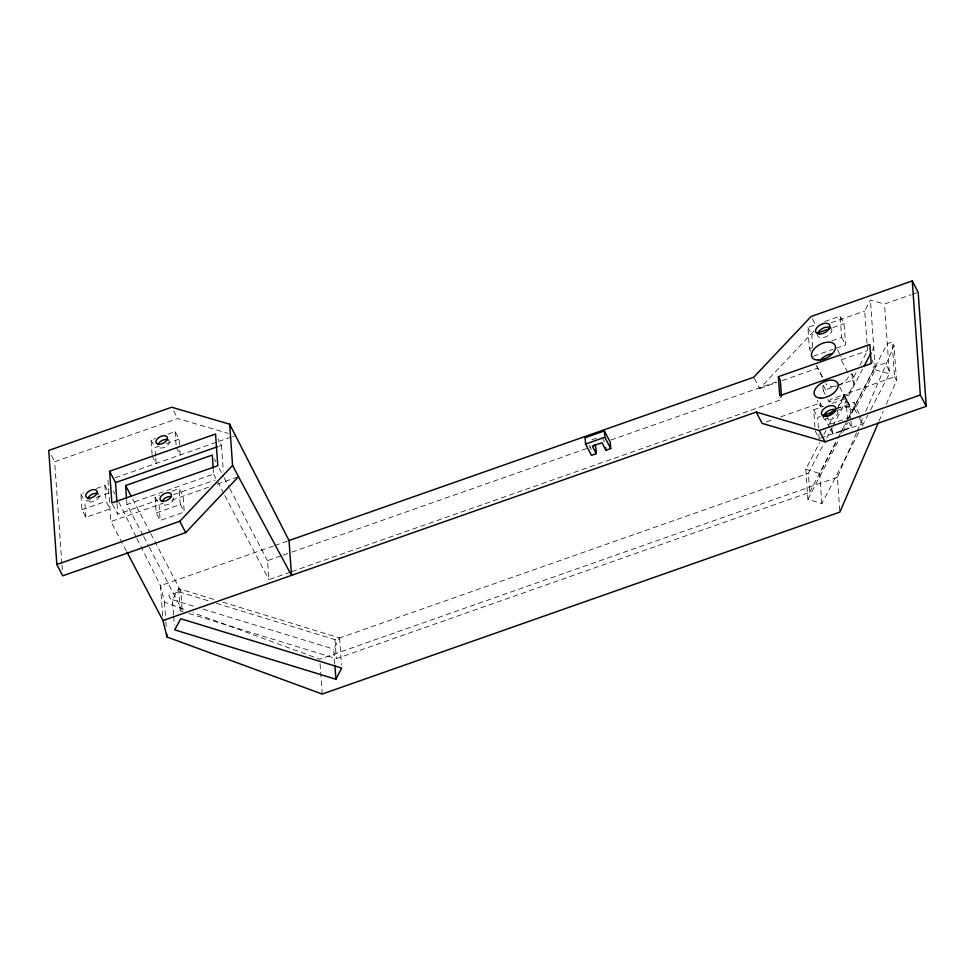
<?xml version="1.0" encoding="UTF-8"?>
<svg xmlns="http://www.w3.org/2000/svg" width="975" height="975" viewBox="0 0 975 975"><rect width="100%" height="100%" fill="white"/><g stroke="black" fill="none" stroke-linecap="round" stroke-linejoin="round"><path stroke-width="0.73" stroke-dasharray="4.88 3.66" d="M780.548 416.922L820.231 402.98L820.024 404.674A13.016 7.508 -27.6 0 0 820.572 406.575L817.294 400.298M847.775 372.462L841.193 359.885L841.401 358.191A13.016 7.508 -27.6 0 0 840.852 356.289M839.767 510.583L837.403 477.25L856.684 432.473M857.281 431.072L863.314 417.081M865.727 411.487L894.051 345.723L892.076 341.957L887.262 343.7L848.262 418.641M879.036 421.151L883.265 411.352M886.275 404.357L896.513 380.579L894.051 345.723M827.799 399.372L829.116 401.883L848.055 395.228L854.124 383.553L853.686 377.227L857.135 370.573M859.901 365.259L867.518 350.622L867.104 344.76M334.815 664.194L333.742 649.143L339.58 637.943L222.154 601.965M866.994 343.285L864.74 310.988L870.431 300.068L884.496 304.054L911.15 294.718M858.756 432.681L821.84 503.612L807.922 499.346L805.789 469.243L819.707 442.504M823.887 434.472L825.971 430.462M828.75 425.112L832.93 417.093M837.111 409.061L844.764 394.351L848.055 395.228M188.918 613.482L336.351 658.649L809.701 492.314L808.36 473.302L823.826 443.576M826.642 438.177L832.272 427.367M832.967 426.014L862.509 369.257M872.357 350.342L873.758 347.636L870.431 300.068M809.701 492.314L837.135 439.615M837.842 438.263L844.874 424.747M848.384 417.995L875.111 366.649M821.84 503.612L819.707 473.509L837.111 440.054M840.596 433.363L847.568 419.981M836.733 408.549L854.003 402.48L855.697 405.734L849.627 417.41L830.688 424.064L827.409 417.775M807.922 499.346L839.28 439.103M842.766 432.4L847.641 423.028M859.17 413.753L855.818 407.318L875.331 369.817L873.758 347.636M862.229 425.99L867.811 415.289M870.59 409.939L889.395 373.803L884.496 304.054M173.562 614.884L172.49 599.747L178.669 588.644L214.914 599.747M829.116 401.883L830.639 399.311L844.764 394.351M754.394 378.483L759.647 388.55L815.99 328.892M61.9 563.806L54.661 461.748L177.608 418.543L228.333 433.4M152.076 454.46L151.052 440.054L155.305 438.567M168.053 434.082L175.134 431.596L179.071 439.14L179.485 444.893M155.61 456.239L155.001 447.598L159.242 446.099M166.323 443.613L179.071 439.14M115.05 477.872L217.12 442.004M218.534 441.504L231.319 437.019M232.733 436.52L235.572 435.52M96.415 488.475L104.922 485.489L106.043 501.333L109.98 508.877L85.91 517.335L81.961 509.791L80.84 493.947L83.667 492.96M218.607 446.355L221.459 445.343L218.181 439.067M85.91 517.335L84.788 501.491L90.443 499.505M96.111 497.518L108.859 493.033L104.922 485.489M81.961 509.791L106.043 501.333M143.02 535.287L126.957 504.538L213.635 474.082L213.318 469.694M172.087 491.107L179.168 488.621L183.117 496.165L184.238 512.009L160.156 520.467L156.219 512.923L155.098 497.079L159.339 495.592M112.515 504.197L117.768 514.264L157.853 500.175M173.599 494.642L215.122 480.053M126.372 550.985L110.882 521.552L163.288 503.137M171.783 500.151L210.1 486.683M217.193 484.197L237.071 477.202M156.219 512.923L180.29 504.465L179.168 488.621M810.7 351.195L809.396 348.684L807.885 327.454L816.307 324.492M824.716 321.531L840.145 316.107L844.094 323.651L845.605 344.894L834.381 348.831M831.066 322.847L864.74 310.988M812.687 347.124L811.834 334.998L814.637 334.011M832.869 327.6L844.094 323.651M809.396 348.684L812.199 347.697M831.833 340.799L841.657 337.35L840.145 316.107M273.329 546.049L160.497 585.695L162.642 616.005M274.755 545.549L287.613 541.028M813.333 356.228L832.979 349.33M591.886 439.786L600.149 436.885M150.759 533.654L180.814 591.143L168.772 595.372L172.721 602.916M290.392 572.118L268.844 579.686L267.491 560.674L281.86 555.628M283.298 555.128L290.477 552.606M291.915 552.094L590.716 447.098M610.837 440.03L776.039 381.981M759.647 388.55L776.661 382.566M782.328 380.579L817.757 368.123L823.01 378.19M841.193 359.885L867.518 350.622M853.686 377.227L851.979 373.961L849.091 374.973L847.957 377.812A13.016 7.508 -27.6 0 1 827.105 385.137L825.727 383.663M178.669 588.644L180.241 610.825L182.167 610.143L180.814 591.143M291.83 571.606L781.694 399.47L780.378 396.959M825.179 394.339L823.205 390.561L836.489 385.893M837.818 385.43L852.43 380.299L851.979 373.961M766.374 421.907L773.455 419.408M838.561 405.186A13.016 7.508 -27.6 0 0 844.094 396.216L843.668 394.741L894.55 376.801L892.076 341.957M818.854 434.033L819.171 438.592L815.234 431.048L813.723 409.805L823.546 406.356M831.955 403.394L845.983 398.47L849.932 406.014L850.895 419.652M818.415 427.964L817.672 417.349L820.475 416.362M837.306 410.451L849.932 406.014M828.116 418.068L825.228 419.079L829.822 427.879M843.668 394.741L851.553 409.829L854.441 408.817L854.003 402.48M820.572 438.092L851.431 427.233L851.004 421.176M830.481 429.134L833.113 434.168L862.339 423.906L860.523 416.313M216.474 603.33L334.998 639.637L808.36 473.302M837.403 477.25L319.739 659.21L192.977 612.617M912.551 294.218L916.756 292.744M875.331 369.817L889.395 373.803M805.789 469.243L819.707 473.509M178.888 591.813L210.697 601.551M172.49 599.747L195.743 606.864M203.007 609.082L333.742 649.143M180.241 610.825L183.129 611.703M136.927 538.432L160.497 585.695L164.495 602.148L185.859 609.997M894.55 376.801L896.513 380.579M889.176 370.634L885.227 363.09L873.186 367.319L872.674 360.007M841.657 337.35L845.605 344.894M837.562 350.001L839.536 353.779M852.43 380.299L854.124 383.553M812.443 318.983L815.722 325.272M854.441 408.817L858.39 416.362M859.048 417.617L862.339 423.906M839.694 386.953L851.553 409.829M807.885 327.454L811.834 334.998M848.811 422.212L851.431 427.233M823.412 385.491L827.348 393.035M820.231 402.98L822.193 406.746M813.723 409.805L817.672 417.349M602.184 437.653L605.463 443.942M589.046 445.246L591.021 449.024L591.203 451.559M214.378 459.079L215.78 461.748M219.107 468.232L223.47 476.458M224.165 477.799L229.052 487.159M229.759 488.487L267.491 560.674M213.635 474.082L224.116 494.13M224.811 495.471L268.844 579.686M173.672 410.999L177.608 418.543M176.256 447.44L180.192 454.984L179.583 446.343M151.052 440.054L155.001 447.598M180.29 504.465L184.238 512.009M152.173 455.898L156.122 463.442L155.708 457.677M155.098 497.079L159.035 504.623L160.156 520.467M132.588 498.895L150.065 532.313M143.727 536.628L148.614 545.976M149.309 547.316L182.167 610.143M80.84 493.947L84.788 501.491M51.382 455.459L54.661 461.748M816.087 365.174L822.973 378.385M113.356 491.168L114.697 493.862M118.743 501.967L136.256 537.079M817.33 366.649L817.757 368.123M831.724 428.391L833.113 434.168M855.697 405.734L855.818 407.318M845.983 398.47L847.494 419.701M822.839 385.503L823.205 390.561M339.58 637.943L341.494 665.035M334.998 639.637L336.351 658.649M320.056 663.756L322.201 694.066M221.459 445.343L223.287 470.998M175.134 431.596L176.146 446.002M173.672 616.371L174.306 625.353M164.495 602.148L165.787 620.332M165.896 621.843L166.213 626.389M126.64 500.151L126.957 504.538M117.024 503.697L117.768 514.264M107.969 480.358L110.882 521.552M62.01 565.305L62.327 569.802M169.163 440.798A6.252 3.607 -27.6 0 1 164.678 447.245A6.252 3.607 -27.6 0 1 157.877 445.77M173.209 497.835A6.252 3.607 -27.6 0 1 169.455 503.917A6.252 3.607 -27.6 0 1 162.179 503.722M99.218 495.617A6.252 3.607 -27.6 0 1 93.71 501.442A6.252 3.607 -27.6 0 1 87.665 499.675M837.501 411.072A7.812 4.509 -27.6 0 1 832.808 418.689A7.812 4.509 -27.6 0 1 823.717 418.446M831.59 328.733A7.812 4.509 -27.6 0 1 825.983 336.802A7.812 4.509 -27.6 0 1 817.477 334.961M836.294 408.976A13.016 7.508 -27.6 0 1 851.431 409.39"/><path stroke-width="1.46" d="M878.438 422.553L839.865 512.094L322.201 694.066L166.969 636.992L162.971 620.551L127.067 552.325M335.875 679.246L341.713 668.046L180.802 618.747L174.623 629.838L335.875 679.246L334.925 665.706M863.911 366.551L870.955 353.035M56.83 564.488L179.778 521.284L232.574 465.392L229.661 424.198L171.697 407.233L48.75 450.426L56.83 564.488L62.753 575.811L185.701 532.606L238.497 476.702L232.574 465.392M109.602 471.266L215.548 434.033L217.791 465.721L111.857 502.942L109.602 471.266L115.525 482.576L116.915 502.186M115.525 482.576L217.169 446.855M126.531 498.688L125.604 485.526L212.282 455.069L213.22 468.232M162.971 620.551L756.21 412.084L762.121 423.394L825.118 441.846L926.25 406.319L918.17 292.256L912.247 280.934L811.127 316.473L753.736 377.227L289.039 540.528L291.513 575.372L238.497 476.702M817.44 333.023L830.066 328.587M596.286 453.668L592.337 446.123L601.977 442.735L605.914 450.279L610.728 448.585L610.277 442.248L604.366 430.938L585.11 437.702L585.548 444.039L591.472 455.362L596.286 453.668L595.835 447.33L594.518 444.819M585.548 444.039L604.817 437.275L604.366 430.938M778.379 376.691L869.871 344.541L871.223 363.553L779.72 395.704L778.379 376.691L780.353 380.457L781.487 396.545M823.278 415.374L835.904 410.938M756.21 412.084L819.207 430.536L920.339 394.997L912.247 280.934M920.339 394.997L926.25 406.319M826.142 414.29L827.458 416.812M819.207 430.536L825.118 441.846M604.817 437.275L610.728 448.585M229.661 424.198L289.039 540.528M179.778 521.284L185.701 532.606M125.604 485.526L131.198 496.226M605.731 447.744L605.914 450.279M166.749 633.969L166.969 636.992M157.999 444.722A6.252 3.607 -27.6 0 1 162.63 440.237A6.252 3.607 -27.6 0 1 168.517 440.091M162.045 501.747A6.252 3.607 -27.6 0 1 171.588 496.653M87.787 498.615A6.252 3.607 -27.6 0 1 92.418 494.142A6.252 3.607 -27.6 0 1 98.304 493.984M823.388 417.3A7.812 4.509 -27.6 0 1 827.531 411.34A7.812 4.509 -27.6 0 1 835.477 409.597M817.635 333.645A7.812 4.509 -27.6 0 1 823.424 328.039A7.812 4.509 -27.6 0 1 830.785 327.844M829.237 415.24A13.016 7.508 -27.6 0 1 833.442 410.792M820.45 359.812A13.016 7.508 -27.6 0 1 831.943 353.681M159.022 444.283A6.252 3.607 -27.6 0 0 167.456 437.946A6.252 3.607 -27.6 0 0 158.559 437.702A6.252 3.607 -27.6 0 0 159.022 444.283M163.069 501.308A6.252 3.607 -27.6 0 0 171.502 494.971A6.252 3.607 -27.6 0 0 162.606 494.727A6.252 3.607 -27.6 0 0 163.069 501.308M88.81 498.176A6.252 3.607 -27.6 0 0 97.244 491.839A6.252 3.607 -27.6 0 0 88.347 491.595A6.252 3.607 -27.6 0 0 88.81 498.176M825.325 416.374A7.812 4.509 -27.6 0 0 835.855 408.44A7.812 4.509 -27.6 0 0 824.728 408.135A7.812 4.509 -27.6 0 0 825.325 416.374M819.414 334.035A7.812 4.509 -27.6 0 0 829.957 326.101A7.812 4.509 -27.6 0 0 818.817 325.808A7.812 4.509 -27.6 0 0 819.414 334.035M820.609 398.105A13.016 7.508 -27.6 0 0 838.183 384.893A13.016 7.508 -27.6 0 0 819.634 384.382A13.016 7.508 -27.6 0 0 820.609 398.105M817.915 360.08A13.016 7.508 -27.6 0 0 835.49 346.881A13.016 7.508 -27.6 0 0 816.94 346.369A13.016 7.508 -27.6 0 0 817.915 360.08"/></g></svg>
